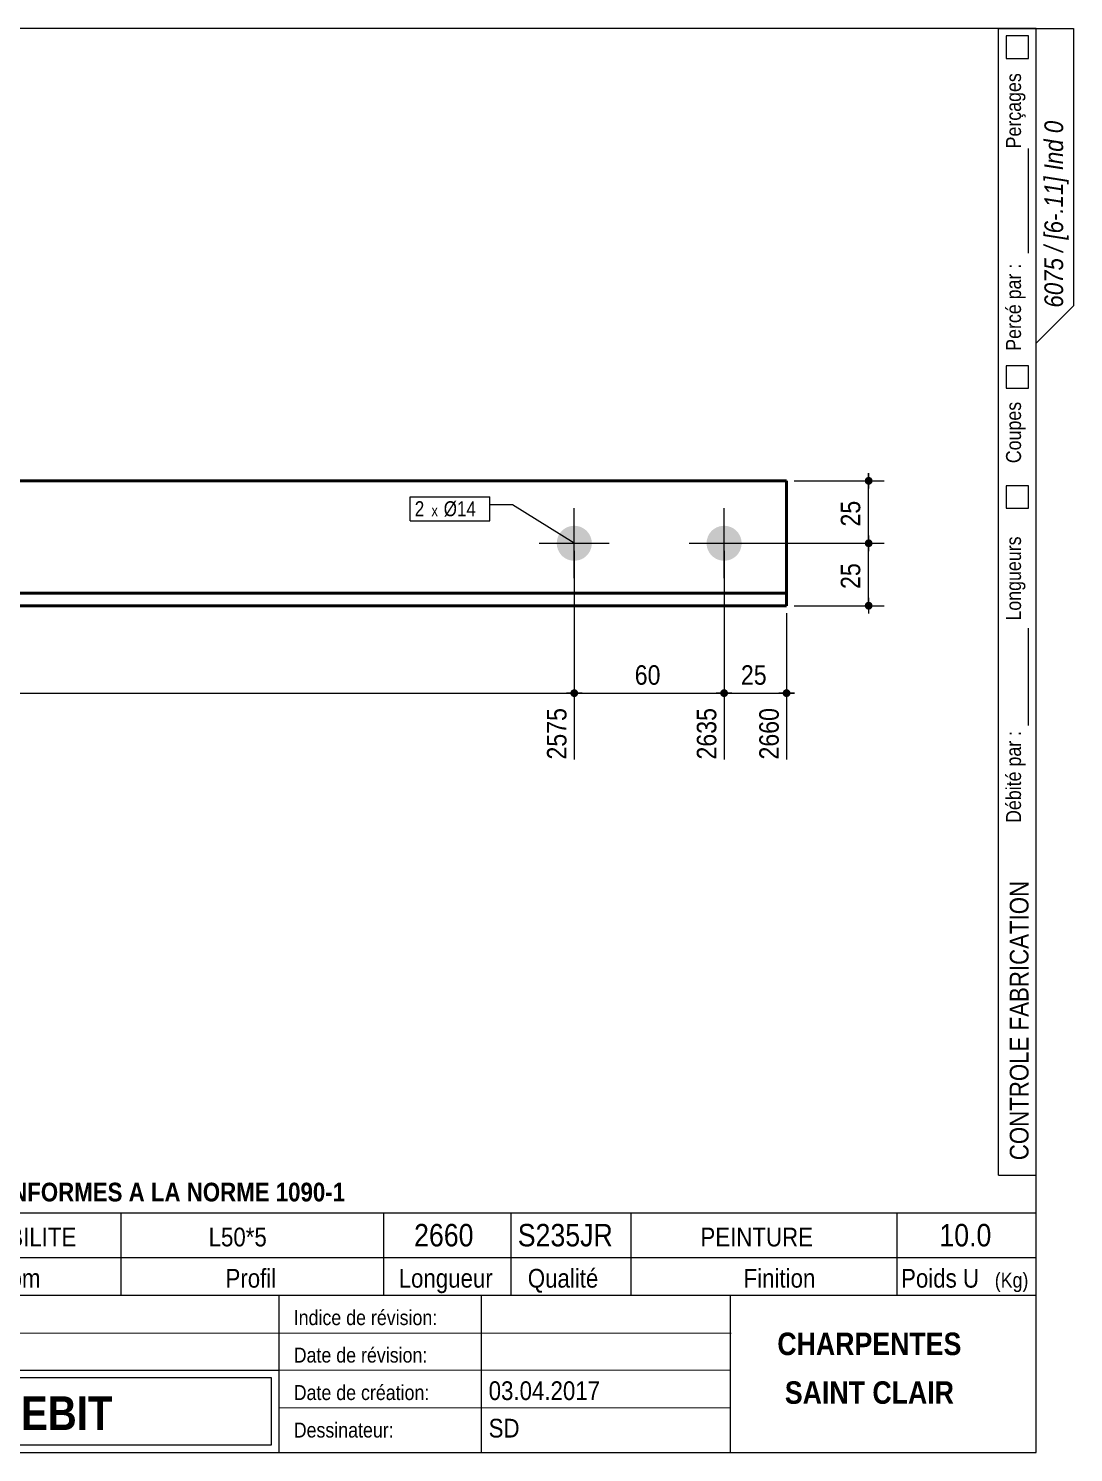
# Model space of a CAD drawing. Header units: millimetres. Extents: x 2 to 287, y 5 to 195.
# Drawn here: x 147.6 to 287, y 5 to 195 of the extents above; entities that cross this region are included whole.
import ezdxf

# ---------------------------------------------------------------- set-up
doc = ezdxf.new("R2010")
doc.units = ezdxf.units.MM
for name, color, linetype, lineweight in [('Autre type objet', 1, 'Continuous', 0), ('Boulon', 7, 'Continuous', 0), ('Cotation', 7, 'Continuous', 0), ('Désignation boulon', 3, 'Continuous', 0), ('Feuille dessin', 5, 'Continuous', 0), ('Piece', 2, 'Continuous', 0)]:
    doc.layers.add(name, color=color, linetype=linetype, lineweight=lineweight)
doc.styles.add('ARIAL', font='ARIAL.TTF')
doc.styles.add('ARIAL_BOLD', font='ARIALBD.TTF')
doc.styles.add('ARIAL_ITALIC', font='ARIALI.TTF')
doc.styles.add('COMIC_SANS_MS', font='COMIC.TTF')

# ---------------------------------------------------------------- blocks, each defined once
blk = doc.blocks.new('*A1')
at = {"layer": 'Boulon'}
for points in [[(220.36, 123.98), (220.3, 123.99), (220.25, 123.99), (220.19, 123.99), (220.13, 124), (220.08, 124.01), (220.02, 124.02), (219.96, 124.03), (219.91, 124.04), (219.85, 124.05), (219.8, 124.07), (219.74, 124.08), (219.69, 124.1), (219.63, 124.12), (219.58, 124.14), (219.53, 124.16), (219.47, 124.18), (219.42, 124.21), (219.37, 124.23), (219.32, 124.26), (219.27, 124.29), (219.22, 124.31), (219.17, 124.34), (219.12, 124.38), (219.07, 124.41), (219.03, 124.44), (218.98, 124.48), (218.94, 124.51), (218.89, 124.55), (218.85, 124.59), (218.81, 124.63), (218.77, 124.67), (218.73, 124.71), (218.69, 124.75), (218.65, 124.79), (218.61, 124.84), (218.58, 124.88), (218.54, 124.93), (218.51, 124.97), (218.48, 125.02), (218.45, 125.07), (218.42, 125.12), (218.39, 125.17), (218.36, 125.22), (218.33, 125.27), (218.31, 125.32), (218.28, 125.37), (218.26, 125.42), (218.24, 125.48), (218.22, 125.53), (218.2, 125.58), (218.19, 125.64), (218.17, 125.69), (218.15, 125.75), (218.14, 125.8), (218.13, 125.86), (218.12, 125.92), (218.11, 125.97), (218.1, 126.03), (218.1, 126.09), (218.09, 126.14), (218.09, 126.2), (218.09, 126.26), (218.08, 126.32), (218.09, 126.37), (218.09, 126.43), (218.09, 126.49), (218.1, 126.54), (218.1, 126.6), (218.11, 126.66), (218.12, 126.71), (218.13, 126.77), (218.14, 126.83), (218.15, 126.88), (218.17, 126.94), (218.19, 126.99), (218.2, 127.05), (218.22, 127.1), (218.24, 127.16), (218.26, 127.21), (218.28, 127.26), (218.31, 127.31), (218.33, 127.37), (218.36, 127.42), (218.39, 127.47), (218.42, 127.52), (218.45, 127.56), (218.48, 127.61), (218.51, 127.66), (218.54, 127.71), (218.58, 127.75), (218.61, 127.8), (218.65, 127.84), (218.69, 127.88), (218.73, 127.92), (218.77, 127.97), (218.81, 128.01), (218.85, 128.04), (218.89, 128.08), (218.94, 128.12), (218.98, 128.16), (219.03, 128.19), (219.07, 128.22), (219.12, 128.26), (219.17, 128.29), (219.22, 128.32), (219.27, 128.35), (219.32, 128.37), (219.37, 128.4), (219.42, 128.43), (219.47, 128.45), (219.53, 128.47), (219.58, 128.49), (219.63, 128.51), (219.69, 128.53), (219.74, 128.55), (219.8, 128.56), (219.85, 128.58), (219.91, 128.59), (219.96, 128.6), (220.02, 128.62), (220.08, 128.62), (220.13, 128.63), (220.19, 128.64), (220.25, 128.64), (220.3, 128.65), (220.36, 128.65), (220.42, 128.65), (220.48, 128.65), (220.53, 128.65), (220.59, 128.64), (220.65, 128.64), (220.7, 128.63), (220.76, 128.62), (220.82, 128.62), (220.87, 128.6), (220.93, 128.59), (220.98, 128.58), (221.04, 128.56), (221.1, 128.55), (221.15, 128.53), (221.2, 128.51), (221.26, 128.49), (221.31, 128.47), (221.36, 128.45), (221.42, 128.43), (221.47, 128.4), (221.52, 128.37), (221.57, 128.35), (221.62, 128.32), (221.67, 128.29), (221.71, 128.26), (221.76, 128.22), (221.81, 128.19), (221.85, 128.16), (221.9, 128.12), (221.94, 128.08), (221.99, 128.04), (222.03, 128.01), (222.07, 127.97), (222.11, 127.92), (222.15, 127.88), (222.18, 127.84), (222.22, 127.8), (222.26, 127.75), (222.29, 127.71), (222.33, 127.66), (222.36, 127.61), (222.39, 127.56), (222.42, 127.52), (222.45, 127.47), (222.48, 127.42), (222.5, 127.37), (222.53, 127.31), (222.55, 127.26), (222.57, 127.21), (222.6, 127.16), (222.61, 127.1), (222.63, 127.05), (222.65, 126.99), (222.67, 126.94), (222.68, 126.88), (222.69, 126.83), (222.71, 126.77), (222.72, 126.71), (222.73, 126.66), (222.73, 126.6), (222.74, 126.54), (222.75, 126.49), (222.75, 126.43), (222.75, 126.37), (222.75, 126.32), (222.75, 126.26), (222.75, 126.2), (222.75, 126.14), (222.74, 126.09), (222.73, 126.03), (222.73, 125.97), (222.72, 125.92), (222.71, 125.86), (222.69, 125.8), (222.68, 125.75), (222.67, 125.69), (222.65, 125.64), (222.63, 125.58), (222.61, 125.53), (222.6, 125.48), (222.57, 125.42), (222.55, 125.37), (222.53, 125.32), (222.5, 125.27), (222.48, 125.22), (222.45, 125.17), (222.42, 125.12), (222.39, 125.07), (222.36, 125.02), (222.33, 124.97), (222.29, 124.93), (222.26, 124.88), (222.22, 124.84), (222.18, 124.79), (222.15, 124.75), (222.11, 124.71), (222.07, 124.67), (222.03, 124.63), (221.99, 124.59), (221.94, 124.55), (221.9, 124.51), (221.85, 124.48), (221.81, 124.44), (221.76, 124.41), (221.71, 124.38), (221.67, 124.34), (221.62, 124.31), (221.57, 124.29), (221.52, 124.26), (221.47, 124.23), (221.42, 124.21), (221.36, 124.18), (221.31, 124.16), (221.26, 124.14), (221.2, 124.12), (221.15, 124.1), (221.1, 124.08), (221.04, 124.07), (220.98, 124.05), (220.93, 124.04), (220.87, 124.03), (220.82, 124.02), (220.76, 124.01), (220.7, 124), (220.65, 123.99), (220.59, 123.99), (220.53, 123.99), (220.48, 123.98), (220.42, 123.98)], [(240.34, 123.98), (240.29, 123.99), (240.23, 123.99), (240.17, 123.99), (240.12, 124), (240.06, 124.01), (240, 124.02), (239.95, 124.03), (239.89, 124.04), (239.83, 124.05), (239.78, 124.07), (239.72, 124.08), (239.67, 124.1), (239.62, 124.12), (239.56, 124.14), (239.51, 124.16), (239.46, 124.18), (239.4, 124.21), (239.35, 124.23), (239.3, 124.26), (239.25, 124.29), (239.2, 124.32), (239.15, 124.35), (239.11, 124.38), (239.06, 124.41), (239.01, 124.44), (238.97, 124.48), (238.92, 124.51), (238.88, 124.55), (238.83, 124.59), (238.79, 124.63), (238.75, 124.67), (238.71, 124.71), (238.67, 124.75), (238.63, 124.79), (238.6, 124.84), (238.56, 124.88), (238.53, 124.93), (238.49, 124.97), (238.46, 125.02), (238.43, 125.07), (238.4, 125.12), (238.37, 125.17), (238.34, 125.22), (238.32, 125.27), (238.29, 125.32), (238.27, 125.37), (238.25, 125.42), (238.22, 125.48), (238.2, 125.53), (238.19, 125.58), (238.17, 125.64), (238.15, 125.69), (238.14, 125.75), (238.12, 125.81), (238.11, 125.86), (238.1, 125.92), (238.09, 125.97), (238.09, 126.03), (238.08, 126.09), (238.07, 126.14), (238.07, 126.2), (238.07, 126.26), (238.07, 126.32), (238.07, 126.37), (238.07, 126.43), (238.07, 126.49), (238.08, 126.55), (238.09, 126.6), (238.09, 126.66), (238.1, 126.72), (238.11, 126.77), (238.12, 126.83), (238.14, 126.88), (238.15, 126.94), (238.17, 126.99), (238.19, 127.05), (238.2, 127.1), (238.22, 127.16), (238.25, 127.21), (238.27, 127.26), (238.29, 127.31), (238.32, 127.37), (238.34, 127.42), (238.37, 127.47), (238.4, 127.52), (238.43, 127.56), (238.46, 127.61), (238.49, 127.66), (238.53, 127.71), (238.56, 127.75), (238.6, 127.8), (238.63, 127.84), (238.67, 127.88), (238.71, 127.93), (238.75, 127.97), (238.79, 128.01), (238.83, 128.05), (238.88, 128.08), (238.92, 128.12), (238.97, 128.16), (239.01, 128.19), (239.06, 128.22), (239.11, 128.26), (239.15, 128.29), (239.2, 128.32), (239.25, 128.35), (239.3, 128.37), (239.35, 128.4), (239.4, 128.43), (239.46, 128.45), (239.51, 128.47), (239.56, 128.49), (239.62, 128.51), (239.67, 128.53), (239.72, 128.55), (239.78, 128.57), (239.83, 128.58), (239.89, 128.59), (239.95, 128.6), (240, 128.62), (240.06, 128.62), (240.12, 128.63), (240.17, 128.64), (240.23, 128.64), (240.29, 128.65), (240.34, 128.65), (240.4, 128.65), (240.46, 128.65), (240.52, 128.65), (240.57, 128.64), (240.63, 128.64), (240.69, 128.63), (240.74, 128.62), (240.8, 128.62), (240.86, 128.6), (240.91, 128.59), (240.97, 128.58), (241.02, 128.57), (241.08, 128.55), (241.13, 128.53), (241.19, 128.51), (241.24, 128.49), (241.29, 128.47), (241.35, 128.45), (241.4, 128.43), (241.45, 128.4), (241.5, 128.37), (241.55, 128.35), (241.6, 128.32), (241.65, 128.29), (241.7, 128.26), (241.75, 128.22), (241.79, 128.19), (241.84, 128.16), (241.88, 128.12), (241.93, 128.08), (241.97, 128.05), (242.01, 128.01), (242.05, 127.97), (242.09, 127.93), (242.13, 127.88), (242.17, 127.84), (242.21, 127.8), (242.24, 127.75), (242.28, 127.71), (242.31, 127.66), (242.34, 127.61), (242.37, 127.56), (242.4, 127.52), (242.43, 127.47), (242.46, 127.42), (242.49, 127.37), (242.51, 127.31), (242.53, 127.26), (242.56, 127.21), (242.58, 127.16), (242.6, 127.1), (242.62, 127.05), (242.63, 126.99), (242.65, 126.94), (242.66, 126.88), (242.68, 126.83), (242.69, 126.77), (242.7, 126.72), (242.71, 126.66), (242.72, 126.6), (242.72, 126.55), (242.73, 126.49), (242.73, 126.43), (242.73, 126.37), (242.73, 126.32), (242.73, 126.26), (242.73, 126.2), (242.73, 126.14), (242.72, 126.09), (242.72, 126.03), (242.71, 125.97), (242.7, 125.92), (242.69, 125.86), (242.68, 125.81), (242.66, 125.75), (242.65, 125.69), (242.63, 125.64), (242.62, 125.58), (242.6, 125.53), (242.58, 125.48), (242.56, 125.42), (242.53, 125.37), (242.51, 125.32), (242.49, 125.27), (242.46, 125.22), (242.43, 125.17), (242.4, 125.12), (242.37, 125.07), (242.34, 125.02), (242.31, 124.97), (242.28, 124.93), (242.24, 124.88), (242.21, 124.84), (242.17, 124.79), (242.13, 124.75), (242.09, 124.71), (242.05, 124.67), (242.01, 124.63), (241.97, 124.59), (241.93, 124.55), (241.88, 124.51), (241.84, 124.48), (241.79, 124.44), (241.75, 124.41), (241.7, 124.38), (241.65, 124.35), (241.6, 124.32), (241.55, 124.29), (241.5, 124.26), (241.45, 124.23), (241.4, 124.21), (241.35, 124.18), (241.29, 124.16), (241.24, 124.14), (241.19, 124.12), (241.13, 124.1), (241.08, 124.08), (241.02, 124.07), (240.97, 124.05), (240.91, 124.04), (240.86, 124.03), (240.8, 124.02), (240.74, 124.01), (240.69, 124), (240.63, 123.99), (240.57, 123.99), (240.52, 123.99), (240.46, 123.98), (240.4, 123.98)]]:
    blk.add_hatch(color=256, dxfattribs=at).paths.add_polyline_path(points, flags=17)
at = {"layer": 'Boulon', "linetype": 'Continuous', "lineweight": 0}
for p, q in [((220.42, 121.65), (220.42, 130.98)), ((240.4, 121.65), (240.4, 130.98)), ((215.75, 126.32), (225.08, 126.32)), ((235.73, 126.32), (245.07, 126.32))]:
    blk.add_line(p, q, dxfattribs=at)
blk = doc.blocks.new('*A3')
at = {"layer": 'Piece', "color": 2, "linetype": 'Continuous', "lineweight": 40}
for p, q in [((137.153983, 134.65), (25.68, 134.65)), ((25.68, 134.65), (25.68, 119.65)), ((248.727991, 134.65), (137.253983, 134.65)), ((248.727991, 119.65), (248.727991, 134.65)), ((25.68, 119.65), (25.68, 117.983333)), ((25.68, 119.65), (137.153983, 119.65)), ((25.68, 117.983333), (137.153983, 117.983333)), ((137.253983, 119.65), (248.727991, 119.65)), ((137.253983, 117.983333), (248.727991, 117.983333)), ((248.727991, 119.65), (248.727991, 117.983333))]:
    blk.add_line(p, q, dxfattribs=at)
blk = doc.blocks.new('*A4')
at = {"layer": 'Feuille dessin', "linetype": 'Continuous', "lineweight": 0}
for p, q in [((282, 195), (5, 195)), ((5, 195), (5, 5)), ((282, 5), (282, 195)), ((5, 5), (282, 5))]:
    blk.add_line(p, q, dxfattribs=at)
at = {"layer": 'Feuille dessin', "style": 'ARIAL', "width": 0.85}
blk.add_text('Tekla Structures', height=2, rotation=90, dxfattribs=at).set_placement((4.5, 5.5))
blk = doc.blocks.new('*A5')
at = {"layer": 'Autre type objet', "linetype": 'Continuous', "lineweight": 0}
for p, q in [((277, 42), (277, 195)), ((277, 195), (287, 195)), ((278, 194), (278, 191)), ((281, 194), (278, 194)), ((281, 191), (281, 194)), ((282, 42), (282, 195)), ((287, 195), (287, 158)), ((278, 191), (281, 191)), ((281, 165), (281, 179)), ((287, 158), (282, 153)), ((278, 150), (278, 147)), ((281, 150), (278, 150)), ((281, 147), (281, 150)), ((278, 147), (281, 147)), ((278, 134), (278, 131)), ((281, 134), (278, 134)), ((281, 131), (281, 134)), ((278, 131), (281, 131)), ((281, 102), (281, 115)), ((277, 42), (282, 42))]:
    blk.add_line(p, q, dxfattribs=at)
at = {"layer": 'Autre type objet', "width": 0.85}
for s, height, style, p in [('Perçages', 2, 'ARIAL', (280, 179)), ('6075 / [6-.11] Ind 0', 2.5, 'ARIAL_ITALIC', (285.619109, 157.760245)), ('Percé par :', 2, 'ARIAL', (280, 152)), ('Coupes', 2, 'ARIAL', (280, 137)), ('Longueurs', 2, 'ARIAL', (280, 116)), ('Débité par :', 2, 'ARIAL', (280, 89)), ('CONTROLE FABRICATION', 2.5, 'ARIAL', (281, 44))]:
    blk.add_text(s, height=height, rotation=90, dxfattribs=dict(at, style=style)).set_placement(p)
blk = doc.blocks.new('*A7')
at = {"layer": 'Autre type objet', "linetype": 'Continuous', "lineweight": 0}
for p, q in [((92, 37), (282, 37)), ((92, 37), (92, 31)), ((92.51953, 36.5), (113.5, 36.5)), ((92.51953, 31.394341), (92.51953, 36.5)), ((113.5, 36.5), (113.5, 31.394341)), ((114.5, 31), (114.5, 37)), ((134.5, 31), (134.5, 37)), ((160, 31), (160, 37)), ((195, 31), (195, 37)), ((212, 31), (212, 37)), ((228, 31), (228, 37)), ((263.5, 31), (263.5, 37)), ((282, 31), (282, 37)), ((92, 31), (282, 31)), ((92, 31), (92, 5)), ((113.5, 31.394341), (92.51953, 31.394341)), ((114.5, 16), (114.5, 31)), ((134.5, 26), (134.5, 31)), ((160, 26), (160, 31)), ((195, 26), (195, 31)), ((212, 26), (212, 31)), ((228, 26), (228, 31)), ((263.5, 26), (263.5, 31)), ((282, 5), (282, 31)), ((92, 26), (282, 26)), ((181, 26), (181, 5)), ((208, 26), (208, 5)), ((241.262466, 5), (241.262466, 26)), ((92, 21), (241.327069, 20.935451)), ((92, 16), (181, 16)), ((181, 16), (241.297815, 16.021151)), ((93, 15), (180, 15)), ((93, 6), (93, 15)), ((180, 15), (180, 6)), ((181, 11), (241.217807, 10.969512)), ((180, 6), (93, 6)), ((92, 5), (282, 5))]:
    blk.add_line(p, q, dxfattribs=at)
at = {"layer": 'Autre type objet', "width": 0.85}
for s, height, style, p in [('TOLERANCES ESSENTIELLES CONFORMES A LA NORME 1090-1', 2.5, 'ARIAL_BOLD', (96.5, 38.5)), ('6-11', 3, 'ARIAL_BOLD', (98.285724, 32.540141)), ('2', 3, 'ARIAL', (120.389893, 32.5)), ('STABILITE', 2.5, 'ARIAL', (139.159546, 32.5)), ('L50*5', 2.5, 'ARIAL', (171.650024, 32.5)), ('2660', 3, 'ARIAL', (199.053223, 32.5)), ('S235JR', 3, 'ARIAL', (212.880127, 32.5)), ('PEINTURE', 2.5, 'ARIAL', (237.24646, 32.5)), ('10.0', 3, 'ARIAL', (269.109863, 32.5)), ('Repère', 2.5, 'ARIAL', (96.112978, 27)), ('Qté', 2.5, 'ARIAL', (119, 27)), ('Nom', 2.5, 'ARIAL', (142.961426, 27)), ('Profil', 2.5, 'ARIAL', (173.903564, 27)), ('Longueur', 2.5, 'ARIAL', (197, 27)), ('Qualité', 2.5, 'ARIAL', (214.218018, 27)), ('Finition', 2.5, 'ARIAL', (243, 27)), ('Poids U', 2.5, 'ARIAL', (264, 27)), ('(Kg)', 2, 'ARIAL', (276.5, 27)), ('6075', 3.5, 'ARIAL', (115.5, 22)), ('N° Affaire:', 2, 'ARIAL', (93.640566, 22)), ('Indice de révision:', 2, 'ARIAL', (183, 22)), ('CHARPENTES', 3, 'ARIAL_BOLD', (247.5, 18)), ('Nom Affaire:', 2, 'ARIAL', (93.640566, 17.5)), ('GHD Bât N', 3.5, 'ARIAL', (115.5, 17)), ('Date de révision:', 2, 'ARIAL', (183, 17)), ('Date de création:', 2, 'ARIAL', (183, 12)), ('03.04.2017', 2.5, 'ARIAL', (209, 12)), ('SAINT CLAIR', 3, 'ARIAL_BOLD', (248.5, 11.5)), ('CROQUIS   DE  DEBIT', 4.5, 'ARIAL_BOLD', (103, 8)), ('SD', 2.5, 'ARIAL', (209, 7)), ('Dessinateur:', 2, 'ARIAL', (183, 7))]:
    blk.add_text(s, height=height, dxfattribs=dict(at, style=style)).set_placement(p)
blk = doc.blocks.new('*A11')
at = {"layer": 'Cotation'}
for points in [[(259.65, 125.8), (259.63, 125.8), (259.6, 125.8), (259.58, 125.81), (259.55, 125.81), (259.53, 125.82), (259.5, 125.83), (259.48, 125.84), (259.46, 125.85), (259.43, 125.86), (259.41, 125.87), (259.39, 125.88), (259.37, 125.9), (259.35, 125.91), (259.33, 125.93), (259.31, 125.95), (259.29, 125.97), (259.28, 125.99), (259.26, 126.01), (259.25, 126.03), (259.23, 126.05), (259.22, 126.07), (259.21, 126.09), (259.2, 126.12), (259.19, 126.14), (259.18, 126.17), (259.18, 126.19), (259.17, 126.22), (259.17, 126.24), (259.16, 126.27), (259.16, 126.29), (259.16, 126.32), (259.16, 126.34), (259.16, 126.37), (259.17, 126.39), (259.17, 126.42), (259.18, 126.44), (259.18, 126.47), (259.19, 126.49), (259.2, 126.52), (259.21, 126.54), (259.22, 126.56), (259.23, 126.58), (259.25, 126.61), (259.26, 126.63), (259.28, 126.65), (259.29, 126.67), (259.31, 126.68), (259.33, 126.7), (259.35, 126.72), (259.37, 126.73), (259.39, 126.75), (259.41, 126.76), (259.43, 126.78), (259.46, 126.79), (259.48, 126.8), (259.5, 126.81), (259.53, 126.81), (259.55, 126.82), (259.58, 126.83), (259.6, 126.83), (259.63, 126.83), (259.65, 126.84), (259.68, 126.84), (259.71, 126.84), (259.73, 126.83), (259.76, 126.83), (259.78, 126.83), (259.81, 126.82), (259.83, 126.81), (259.86, 126.81), (259.88, 126.8), (259.9, 126.79), (259.93, 126.78), (259.95, 126.76), (259.97, 126.75), (259.99, 126.73), (260.01, 126.72), (260.03, 126.7), (260.05, 126.68), (260.07, 126.67), (260.08, 126.65), (260.1, 126.63), (260.11, 126.61), (260.13, 126.58), (260.14, 126.56), (260.15, 126.54), (260.16, 126.52), (260.17, 126.49), (260.18, 126.47), (260.18, 126.44), (260.19, 126.42), (260.19, 126.39), (260.2, 126.37), (260.2, 126.34), (260.2, 126.32), (260.2, 126.29), (260.2, 126.27), (260.19, 126.24), (260.19, 126.22), (260.18, 126.19), (260.18, 126.17), (260.17, 126.14), (260.16, 126.12), (260.15, 126.09), (260.14, 126.07), (260.13, 126.05), (260.11, 126.03), (260.1, 126.01), (260.08, 125.99), (260.07, 125.97), (260.05, 125.95), (260.03, 125.93), (260.01, 125.91), (259.99, 125.9), (259.97, 125.88), (259.95, 125.87), (259.93, 125.86), (259.9, 125.85), (259.88, 125.84), (259.86, 125.83), (259.83, 125.82), (259.81, 125.81), (259.78, 125.81), (259.76, 125.8), (259.73, 125.8), (259.71, 125.8), (259.68, 125.8)], [(259.65, 117.46), (259.63, 117.47), (259.6, 117.47), (259.58, 117.47), (259.55, 117.48), (259.53, 117.49), (259.5, 117.49), (259.48, 117.5), (259.46, 117.51), (259.43, 117.52), (259.41, 117.54), (259.39, 117.55), (259.37, 117.57), (259.35, 117.58), (259.33, 117.6), (259.31, 117.62), (259.29, 117.63), (259.28, 117.65), (259.26, 117.67), (259.25, 117.69), (259.23, 117.72), (259.22, 117.74), (259.21, 117.76), (259.2, 117.78), (259.19, 117.81), (259.18, 117.83), (259.18, 117.86), (259.17, 117.88), (259.17, 117.91), (259.16, 117.93), (259.16, 117.96), (259.16, 117.98), (259.16, 118.01), (259.16, 118.03), (259.17, 118.06), (259.17, 118.08), (259.18, 118.11), (259.18, 118.13), (259.19, 118.16), (259.2, 118.18), (259.21, 118.21), (259.22, 118.23), (259.23, 118.25), (259.25, 118.27), (259.26, 118.29), (259.28, 118.31), (259.29, 118.33), (259.31, 118.35), (259.33, 118.37), (259.35, 118.39), (259.37, 118.4), (259.39, 118.42), (259.41, 118.43), (259.43, 118.44), (259.46, 118.45), (259.48, 118.46), (259.5, 118.47), (259.53, 118.48), (259.55, 118.49), (259.58, 118.49), (259.6, 118.5), (259.63, 118.5), (259.65, 118.5), (259.68, 118.5), (259.71, 118.5), (259.73, 118.5), (259.76, 118.5), (259.78, 118.49), (259.81, 118.49), (259.83, 118.48), (259.86, 118.47), (259.88, 118.46), (259.9, 118.45), (259.93, 118.44), (259.95, 118.43), (259.97, 118.42), (259.99, 118.4), (260.01, 118.39), (260.03, 118.37), (260.05, 118.35), (260.07, 118.33), (260.08, 118.31), (260.1, 118.29), (260.11, 118.27), (260.13, 118.25), (260.14, 118.23), (260.15, 118.21), (260.16, 118.18), (260.17, 118.16), (260.18, 118.13), (260.18, 118.11), (260.19, 118.08), (260.19, 118.06), (260.2, 118.03), (260.2, 118.01), (260.2, 117.98), (260.2, 117.96), (260.2, 117.93), (260.19, 117.91), (260.19, 117.88), (260.18, 117.86), (260.18, 117.83), (260.17, 117.81), (260.16, 117.78), (260.15, 117.76), (260.14, 117.74), (260.13, 117.72), (260.11, 117.69), (260.1, 117.67), (260.08, 117.65), (260.07, 117.63), (260.05, 117.62), (260.03, 117.6), (260.01, 117.58), (259.99, 117.57), (259.97, 117.55), (259.95, 117.54), (259.93, 117.52), (259.9, 117.51), (259.88, 117.5), (259.86, 117.49), (259.83, 117.49), (259.81, 117.48), (259.78, 117.47), (259.76, 117.47), (259.73, 117.47), (259.71, 117.46), (259.68, 117.46)]]:
    blk.add_hatch(color=256, dxfattribs=at).paths.add_polyline_path(points, flags=17)
at = {"layer": 'Cotation', "linetype": 'Continuous', "lineweight": 0}
for p, q in [((259.68, 127.36), (259.68, 125.28)), ((259.68, 126.32), (259.68, 127.36)), ((241.4, 126.32), (261.76, 126.32)), ((258.64, 126.32), (260.72, 126.32)), ((259.68, 117.98), (259.68, 126.32)), ((249.73, 117.98), (261.76, 117.98)), ((258.64, 117.98), (260.72, 117.98)), ((259.68, 119.02), (259.68, 116.94)), ((259.68, 117.98), (259.68, 116.94))]:
    blk.add_line(p, q, dxfattribs=at)
at = {"layer": 'Cotation'}
for p in [(259.68, 126.32), (259.68, 117.98)]:
    blk.add_point(p, dxfattribs=at)
at = {"layer": 'Cotation', "style": 'ARIAL', "width": 0.85}
blk.add_text('25', height=2.6, rotation=90.0002, dxfattribs=at).set_placement((258.56, 120.22))
blk = doc.blocks.new('*A12')
at = {"layer": 'Cotation'}
for points in [[(259.65, 134.13), (259.63, 134.13), (259.6, 134.14), (259.58, 134.14), (259.55, 134.15), (259.53, 134.15), (259.5, 134.16), (259.48, 134.17), (259.46, 134.18), (259.43, 134.19), (259.41, 134.2), (259.39, 134.22), (259.37, 134.23), (259.35, 134.25), (259.33, 134.26), (259.31, 134.28), (259.29, 134.3), (259.28, 134.32), (259.26, 134.34), (259.25, 134.36), (259.23, 134.38), (259.22, 134.4), (259.21, 134.43), (259.2, 134.45), (259.19, 134.47), (259.18, 134.5), (259.18, 134.52), (259.17, 134.55), (259.17, 134.57), (259.16, 134.6), (259.16, 134.62), (259.16, 134.65), (259.16, 134.68), (259.16, 134.7), (259.17, 134.73), (259.17, 134.75), (259.18, 134.78), (259.18, 134.8), (259.19, 134.83), (259.2, 134.85), (259.21, 134.87), (259.22, 134.9), (259.23, 134.92), (259.25, 134.94), (259.26, 134.96), (259.28, 134.98), (259.29, 135), (259.31, 135.02), (259.33, 135.04), (259.35, 135.05), (259.37, 135.07), (259.39, 135.08), (259.41, 135.1), (259.43, 135.11), (259.46, 135.12), (259.48, 135.13), (259.5, 135.14), (259.53, 135.15), (259.55, 135.15), (259.58, 135.16), (259.6, 135.16), (259.63, 135.17), (259.65, 135.17), (259.68, 135.17), (259.71, 135.17), (259.73, 135.17), (259.76, 135.16), (259.78, 135.16), (259.81, 135.15), (259.83, 135.15), (259.86, 135.14), (259.88, 135.13), (259.9, 135.12), (259.93, 135.11), (259.95, 135.1), (259.97, 135.08), (259.99, 135.07), (260.01, 135.05), (260.03, 135.04), (260.05, 135.02), (260.07, 135), (260.08, 134.98), (260.1, 134.96), (260.11, 134.94), (260.13, 134.92), (260.14, 134.9), (260.15, 134.87), (260.16, 134.85), (260.17, 134.83), (260.18, 134.8), (260.18, 134.78), (260.19, 134.75), (260.19, 134.73), (260.2, 134.7), (260.2, 134.68), (260.2, 134.65), (260.2, 134.62), (260.2, 134.6), (260.19, 134.57), (260.19, 134.55), (260.18, 134.52), (260.18, 134.5), (260.17, 134.47), (260.16, 134.45), (260.15, 134.43), (260.14, 134.4), (260.13, 134.38), (260.11, 134.36), (260.1, 134.34), (260.08, 134.32), (260.07, 134.3), (260.05, 134.28), (260.03, 134.26), (260.01, 134.25), (259.99, 134.23), (259.97, 134.22), (259.95, 134.2), (259.93, 134.19), (259.9, 134.18), (259.88, 134.17), (259.86, 134.16), (259.83, 134.15), (259.81, 134.15), (259.78, 134.14), (259.76, 134.14), (259.73, 134.13), (259.71, 134.13), (259.68, 134.13)], [(259.65, 125.8), (259.63, 125.8), (259.6, 125.8), (259.58, 125.81), (259.55, 125.81), (259.53, 125.82), (259.5, 125.83), (259.48, 125.84), (259.46, 125.85), (259.43, 125.86), (259.41, 125.87), (259.39, 125.88), (259.37, 125.9), (259.35, 125.91), (259.33, 125.93), (259.31, 125.95), (259.29, 125.97), (259.28, 125.99), (259.26, 126.01), (259.25, 126.03), (259.23, 126.05), (259.22, 126.07), (259.21, 126.09), (259.2, 126.12), (259.19, 126.14), (259.18, 126.17), (259.18, 126.19), (259.17, 126.22), (259.17, 126.24), (259.16, 126.27), (259.16, 126.29), (259.16, 126.32), (259.16, 126.34), (259.16, 126.37), (259.17, 126.39), (259.17, 126.42), (259.18, 126.44), (259.18, 126.47), (259.19, 126.49), (259.2, 126.52), (259.21, 126.54), (259.22, 126.56), (259.23, 126.58), (259.25, 126.61), (259.26, 126.63), (259.28, 126.65), (259.29, 126.67), (259.31, 126.68), (259.33, 126.7), (259.35, 126.72), (259.37, 126.73), (259.39, 126.75), (259.41, 126.76), (259.43, 126.78), (259.46, 126.79), (259.48, 126.8), (259.5, 126.81), (259.53, 126.81), (259.55, 126.82), (259.58, 126.83), (259.6, 126.83), (259.63, 126.83), (259.65, 126.84), (259.68, 126.84), (259.71, 126.84), (259.73, 126.83), (259.76, 126.83), (259.78, 126.83), (259.81, 126.82), (259.83, 126.81), (259.86, 126.81), (259.88, 126.8), (259.9, 126.79), (259.93, 126.78), (259.95, 126.76), (259.97, 126.75), (259.99, 126.73), (260.01, 126.72), (260.03, 126.7), (260.05, 126.68), (260.07, 126.67), (260.08, 126.65), (260.1, 126.63), (260.11, 126.61), (260.13, 126.58), (260.14, 126.56), (260.15, 126.54), (260.16, 126.52), (260.17, 126.49), (260.18, 126.47), (260.18, 126.44), (260.19, 126.42), (260.19, 126.39), (260.2, 126.37), (260.2, 126.34), (260.2, 126.32), (260.2, 126.29), (260.2, 126.27), (260.19, 126.24), (260.19, 126.22), (260.18, 126.19), (260.18, 126.17), (260.17, 126.14), (260.16, 126.12), (260.15, 126.09), (260.14, 126.07), (260.13, 126.05), (260.11, 126.03), (260.1, 126.01), (260.08, 125.99), (260.07, 125.97), (260.05, 125.95), (260.03, 125.93), (260.01, 125.91), (259.99, 125.9), (259.97, 125.88), (259.95, 125.87), (259.93, 125.86), (259.9, 125.85), (259.88, 125.84), (259.86, 125.83), (259.83, 125.82), (259.81, 125.81), (259.78, 125.81), (259.76, 125.8), (259.73, 125.8), (259.71, 125.8), (259.68, 125.8)]]:
    blk.add_hatch(color=256, dxfattribs=at).paths.add_polyline_path(points, flags=17)
at = {"layer": 'Cotation', "linetype": 'Continuous', "lineweight": 0}
for p, q in [((259.68, 135.69), (259.68, 133.61)), ((259.68, 134.65), (259.68, 135.69)), ((249.73, 134.65), (261.76, 134.65)), ((258.64, 134.65), (260.72, 134.65)), ((259.68, 126.32), (259.68, 134.65)), ((259.68, 127.36), (259.68, 125.28)), ((241.4, 126.32), (261.76, 126.32)), ((258.64, 126.32), (260.72, 126.32)), ((259.68, 126.32), (259.68, 125.28))]:
    blk.add_line(p, q, dxfattribs=at)
at = {"layer": 'Cotation'}
for p in [(259.68, 134.65), (259.68, 126.32)]:
    blk.add_point(p, dxfattribs=at)
at = {"layer": 'Cotation', "style": 'ARIAL', "width": 0.85}
blk.add_text('25', height=2.6, rotation=90.0002, dxfattribs=at).set_placement((258.56, 128.55))
blk = doc.blocks.new('*A15')
at = {"layer": 'Cotation'}
for points in [[(53.96, 105.8), (53.94, 105.8), (53.91, 105.8), (53.89, 105.81), (53.86, 105.81), (53.84, 105.82), (53.81, 105.83), (53.79, 105.84), (53.77, 105.85), (53.74, 105.86), (53.72, 105.87), (53.7, 105.88), (53.68, 105.9), (53.66, 105.91), (53.64, 105.93), (53.62, 105.95), (53.6, 105.97), (53.59, 105.99), (53.57, 106.01), (53.56, 106.03), (53.54, 106.05), (53.53, 106.07), (53.52, 106.09), (53.51, 106.12), (53.5, 106.14), (53.49, 106.17), (53.49, 106.19), (53.48, 106.22), (53.48, 106.24), (53.47, 106.27), (53.47, 106.29), (53.47, 106.32), (53.47, 106.34), (53.47, 106.37), (53.48, 106.39), (53.48, 106.42), (53.49, 106.44), (53.49, 106.47), (53.5, 106.49), (53.51, 106.52), (53.52, 106.54), (53.53, 106.56), (53.54, 106.58), (53.56, 106.61), (53.57, 106.63), (53.59, 106.65), (53.6, 106.67), (53.62, 106.68), (53.64, 106.7), (53.66, 106.72), (53.68, 106.73), (53.7, 106.75), (53.72, 106.76), (53.74, 106.78), (53.77, 106.79), (53.79, 106.8), (53.81, 106.81), (53.84, 106.81), (53.86, 106.82), (53.89, 106.83), (53.91, 106.83), (53.94, 106.83), (53.96, 106.84), (53.99, 106.84), (54.02, 106.84), (54.04, 106.83), (54.07, 106.83), (54.09, 106.83), (54.12, 106.82), (54.14, 106.81), (54.17, 106.81), (54.19, 106.8), (54.21, 106.79), (54.24, 106.78), (54.26, 106.76), (54.28, 106.75), (54.3, 106.73), (54.32, 106.72), (54.34, 106.7), (54.36, 106.68), (54.38, 106.67), (54.39, 106.65), (54.41, 106.63), (54.42, 106.61), (54.44, 106.58), (54.45, 106.56), (54.46, 106.54), (54.47, 106.52), (54.48, 106.49), (54.49, 106.47), (54.49, 106.44), (54.5, 106.42), (54.5, 106.39), (54.51, 106.37), (54.51, 106.34), (54.51, 106.32), (54.51, 106.29), (54.51, 106.27), (54.5, 106.24), (54.5, 106.22), (54.49, 106.19), (54.49, 106.17), (54.48, 106.14), (54.47, 106.12), (54.46, 106.09), (54.45, 106.07), (54.44, 106.05), (54.42, 106.03), (54.41, 106.01), (54.39, 105.99), (54.38, 105.97), (54.36, 105.95), (54.34, 105.93), (54.32, 105.91), (54.3, 105.9), (54.28, 105.88), (54.26, 105.87), (54.24, 105.86), (54.21, 105.85), (54.19, 105.84), (54.17, 105.83), (54.14, 105.82), (54.12, 105.81), (54.09, 105.81), (54.07, 105.8), (54.04, 105.8), (54.02, 105.8), (53.99, 105.8)], [(220.39, 105.8), (220.37, 105.8), (220.34, 105.8), (220.32, 105.81), (220.29, 105.81), (220.27, 105.82), (220.24, 105.83), (220.22, 105.84), (220.2, 105.85), (220.17, 105.86), (220.15, 105.87), (220.13, 105.88), (220.11, 105.9), (220.09, 105.91), (220.07, 105.93), (220.05, 105.95), (220.03, 105.97), (220.02, 105.99), (220, 106.01), (219.99, 106.03), (219.97, 106.05), (219.96, 106.07), (219.95, 106.09), (219.94, 106.12), (219.93, 106.14), (219.92, 106.17), (219.91, 106.19), (219.91, 106.22), (219.9, 106.24), (219.9, 106.27), (219.9, 106.29), (219.9, 106.32), (219.9, 106.34), (219.9, 106.37), (219.9, 106.39), (219.91, 106.42), (219.91, 106.44), (219.92, 106.47), (219.93, 106.49), (219.94, 106.52), (219.95, 106.54), (219.96, 106.56), (219.97, 106.58), (219.99, 106.61), (220, 106.63), (220.02, 106.65), (220.03, 106.67), (220.05, 106.68), (220.07, 106.7), (220.09, 106.72), (220.11, 106.73), (220.13, 106.75), (220.15, 106.76), (220.17, 106.78), (220.2, 106.79), (220.22, 106.8), (220.24, 106.81), (220.27, 106.81), (220.29, 106.82), (220.32, 106.83), (220.34, 106.83), (220.37, 106.83), (220.39, 106.84), (220.42, 106.84), (220.44, 106.84), (220.47, 106.83), (220.49, 106.83), (220.52, 106.83), (220.54, 106.82), (220.57, 106.81), (220.59, 106.81), (220.62, 106.8), (220.64, 106.79), (220.66, 106.78), (220.69, 106.76), (220.71, 106.75), (220.73, 106.73), (220.75, 106.72), (220.77, 106.7), (220.79, 106.68), (220.8, 106.67), (220.82, 106.65), (220.84, 106.63), (220.85, 106.61), (220.86, 106.58), (220.88, 106.56), (220.89, 106.54), (220.9, 106.52), (220.91, 106.49), (220.92, 106.47), (220.92, 106.44), (220.93, 106.42), (220.93, 106.39), (220.94, 106.37), (220.94, 106.34), (220.94, 106.32), (220.94, 106.29), (220.94, 106.27), (220.93, 106.24), (220.93, 106.22), (220.92, 106.19), (220.92, 106.17), (220.91, 106.14), (220.9, 106.12), (220.89, 106.09), (220.88, 106.07), (220.86, 106.05), (220.85, 106.03), (220.84, 106.01), (220.82, 105.99), (220.8, 105.97), (220.79, 105.95), (220.77, 105.93), (220.75, 105.91), (220.73, 105.9), (220.71, 105.88), (220.69, 105.87), (220.66, 105.86), (220.64, 105.85), (220.62, 105.84), (220.59, 105.83), (220.57, 105.82), (220.54, 105.81), (220.52, 105.81), (220.49, 105.8), (220.47, 105.8), (220.44, 105.8), (220.42, 105.8)]]:
    blk.add_hatch(color=256, dxfattribs=at).paths.add_polyline_path(points, flags=17)
at = {"layer": 'Cotation', "linetype": 'Continuous', "lineweight": 0}
for p, q in [((53.99, 125.32), (53.99, 101.32)), ((220.42, 125.32), (220.42, 97.46)), ((53.99, 107.36), (53.99, 105.28)), ((220.42, 107.36), (220.42, 105.28)), ((55.03, 106.32), (52.95, 106.32)), ((53.99, 106.32), (52.95, 106.32)), ((53.99, 106.32), (220.42, 106.32)), ((221.46, 106.32), (219.38, 106.32)), ((220.42, 106.32), (221.46, 106.32))]:
    blk.add_line(p, q, dxfattribs=at)
at = {"layer": 'Cotation'}
for p in [(53.99, 106.32), (220.42, 106.32)]:
    blk.add_point(p, dxfattribs=at)
at = {"layer": 'Cotation', "style": 'ARIAL', "width": 0.85}
blk.add_text('2490', height=2.6, dxfattribs=at).set_placement((133.35, 107.44))
blk.add_text('2575', height=2.6, rotation=90.0002, dxfattribs=at).set_placement((219.38, 97.46))
blk = doc.blocks.new('*A16')
at = {"layer": 'Cotation'}
for points in [[(220.39, 105.8), (220.37, 105.8), (220.34, 105.8), (220.32, 105.81), (220.29, 105.81), (220.27, 105.82), (220.24, 105.83), (220.22, 105.84), (220.2, 105.85), (220.17, 105.86), (220.15, 105.87), (220.13, 105.88), (220.11, 105.9), (220.09, 105.91), (220.07, 105.93), (220.05, 105.95), (220.03, 105.97), (220.02, 105.99), (220, 106.01), (219.99, 106.03), (219.97, 106.05), (219.96, 106.07), (219.95, 106.09), (219.94, 106.12), (219.93, 106.14), (219.92, 106.17), (219.91, 106.19), (219.91, 106.22), (219.9, 106.24), (219.9, 106.27), (219.9, 106.29), (219.9, 106.32), (219.9, 106.34), (219.9, 106.37), (219.9, 106.39), (219.91, 106.42), (219.91, 106.44), (219.92, 106.47), (219.93, 106.49), (219.94, 106.52), (219.95, 106.54), (219.96, 106.56), (219.97, 106.58), (219.99, 106.61), (220, 106.63), (220.02, 106.65), (220.03, 106.67), (220.05, 106.68), (220.07, 106.7), (220.09, 106.72), (220.11, 106.73), (220.13, 106.75), (220.15, 106.76), (220.17, 106.78), (220.2, 106.79), (220.22, 106.8), (220.24, 106.81), (220.27, 106.81), (220.29, 106.82), (220.32, 106.83), (220.34, 106.83), (220.37, 106.83), (220.39, 106.84), (220.42, 106.84), (220.44, 106.84), (220.47, 106.83), (220.49, 106.83), (220.52, 106.83), (220.54, 106.82), (220.57, 106.81), (220.59, 106.81), (220.62, 106.8), (220.64, 106.79), (220.66, 106.78), (220.69, 106.76), (220.71, 106.75), (220.73, 106.73), (220.75, 106.72), (220.77, 106.7), (220.79, 106.68), (220.8, 106.67), (220.82, 106.65), (220.84, 106.63), (220.85, 106.61), (220.86, 106.58), (220.88, 106.56), (220.89, 106.54), (220.9, 106.52), (220.91, 106.49), (220.92, 106.47), (220.92, 106.44), (220.93, 106.42), (220.93, 106.39), (220.94, 106.37), (220.94, 106.34), (220.94, 106.32), (220.94, 106.29), (220.94, 106.27), (220.93, 106.24), (220.93, 106.22), (220.92, 106.19), (220.92, 106.17), (220.91, 106.14), (220.9, 106.12), (220.89, 106.09), (220.88, 106.07), (220.86, 106.05), (220.85, 106.03), (220.84, 106.01), (220.82, 105.99), (220.8, 105.97), (220.79, 105.95), (220.77, 105.93), (220.75, 105.91), (220.73, 105.9), (220.71, 105.88), (220.69, 105.87), (220.66, 105.86), (220.64, 105.85), (220.62, 105.84), (220.59, 105.83), (220.57, 105.82), (220.54, 105.81), (220.52, 105.81), (220.49, 105.8), (220.47, 105.8), (220.44, 105.8), (220.42, 105.8)], [(240.38, 105.8), (240.35, 105.8), (240.33, 105.8), (240.3, 105.81), (240.28, 105.81), (240.25, 105.82), (240.23, 105.83), (240.2, 105.84), (240.18, 105.85), (240.16, 105.86), (240.13, 105.87), (240.11, 105.88), (240.09, 105.9), (240.07, 105.91), (240.05, 105.93), (240.03, 105.95), (240.02, 105.97), (240, 105.99), (239.98, 106.01), (239.97, 106.03), (239.96, 106.05), (239.94, 106.07), (239.93, 106.09), (239.92, 106.12), (239.91, 106.14), (239.9, 106.17), (239.9, 106.19), (239.89, 106.22), (239.89, 106.24), (239.88, 106.27), (239.88, 106.29), (239.88, 106.32), (239.88, 106.34), (239.88, 106.37), (239.89, 106.39), (239.89, 106.42), (239.9, 106.44), (239.9, 106.47), (239.91, 106.49), (239.92, 106.52), (239.93, 106.54), (239.94, 106.56), (239.96, 106.58), (239.97, 106.61), (239.98, 106.63), (240, 106.65), (240.02, 106.67), (240.03, 106.68), (240.05, 106.7), (240.07, 106.72), (240.09, 106.73), (240.11, 106.75), (240.13, 106.76), (240.16, 106.78), (240.18, 106.79), (240.2, 106.8), (240.23, 106.81), (240.25, 106.81), (240.28, 106.82), (240.3, 106.83), (240.33, 106.83), (240.35, 106.83), (240.38, 106.84), (240.4, 106.84), (240.43, 106.84), (240.45, 106.83), (240.48, 106.83), (240.5, 106.83), (240.53, 106.82), (240.55, 106.81), (240.58, 106.81), (240.6, 106.8), (240.62, 106.79), (240.65, 106.78), (240.67, 106.76), (240.69, 106.75), (240.71, 106.73), (240.73, 106.72), (240.75, 106.7), (240.77, 106.68), (240.79, 106.67), (240.8, 106.65), (240.82, 106.63), (240.83, 106.61), (240.85, 106.58), (240.86, 106.56), (240.87, 106.54), (240.88, 106.52), (240.89, 106.49), (240.9, 106.47), (240.91, 106.44), (240.91, 106.42), (240.92, 106.39), (240.92, 106.37), (240.92, 106.34), (240.92, 106.32), (240.92, 106.29), (240.92, 106.27), (240.92, 106.24), (240.91, 106.22), (240.91, 106.19), (240.9, 106.17), (240.89, 106.14), (240.88, 106.12), (240.87, 106.09), (240.86, 106.07), (240.85, 106.05), (240.83, 106.03), (240.82, 106.01), (240.8, 105.99), (240.79, 105.97), (240.77, 105.95), (240.75, 105.93), (240.73, 105.91), (240.71, 105.9), (240.69, 105.88), (240.67, 105.87), (240.65, 105.86), (240.62, 105.85), (240.6, 105.84), (240.58, 105.83), (240.55, 105.82), (240.53, 105.81), (240.5, 105.81), (240.48, 105.8), (240.45, 105.8), (240.43, 105.8), (240.4, 105.8)]]:
    blk.add_hatch(color=256, dxfattribs=at).paths.add_polyline_path(points, flags=17)
at = {"layer": 'Cotation', "linetype": 'Continuous', "lineweight": 0}
for p, q in [((220.42, 125.32), (220.42, 97.46)), ((240.4, 125.32), (240.4, 97.46)), ((220.42, 107.36), (220.42, 105.28)), ((240.4, 107.36), (240.4, 105.28)), ((221.46, 106.32), (219.38, 106.32)), ((220.42, 106.32), (219.38, 106.32)), ((220.42, 106.32), (240.4, 106.32)), ((241.44, 106.32), (239.36, 106.32)), ((240.4, 106.32), (241.44, 106.32))]:
    blk.add_line(p, q, dxfattribs=at)
at = {"layer": 'Cotation'}
for p in [(220.42, 106.32), (240.4, 106.32)]:
    blk.add_point(p, dxfattribs=at)
at = {"layer": 'Cotation', "style": 'ARIAL', "width": 0.85}
blk.add_text('60', height=2.6, dxfattribs=at).set_placement((228.48, 107.44))
blk.add_text('2635', height=2.6, rotation=90.0002, dxfattribs=at).set_placement((239.36, 97.46))
blk = doc.blocks.new('*A17')
at = {"layer": 'Cotation'}
for points in [[(240.38, 105.8), (240.35, 105.8), (240.33, 105.8), (240.3, 105.81), (240.28, 105.81), (240.25, 105.82), (240.23, 105.83), (240.2, 105.84), (240.18, 105.85), (240.16, 105.86), (240.13, 105.87), (240.11, 105.88), (240.09, 105.9), (240.07, 105.91), (240.05, 105.93), (240.03, 105.95), (240.02, 105.97), (240, 105.99), (239.98, 106.01), (239.97, 106.03), (239.96, 106.05), (239.94, 106.07), (239.93, 106.09), (239.92, 106.12), (239.91, 106.14), (239.9, 106.17), (239.9, 106.19), (239.89, 106.22), (239.89, 106.24), (239.88, 106.27), (239.88, 106.29), (239.88, 106.32), (239.88, 106.34), (239.88, 106.37), (239.89, 106.39), (239.89, 106.42), (239.9, 106.44), (239.9, 106.47), (239.91, 106.49), (239.92, 106.52), (239.93, 106.54), (239.94, 106.56), (239.96, 106.58), (239.97, 106.61), (239.98, 106.63), (240, 106.65), (240.02, 106.67), (240.03, 106.68), (240.05, 106.7), (240.07, 106.72), (240.09, 106.73), (240.11, 106.75), (240.13, 106.76), (240.16, 106.78), (240.18, 106.79), (240.2, 106.8), (240.23, 106.81), (240.25, 106.81), (240.28, 106.82), (240.3, 106.83), (240.33, 106.83), (240.35, 106.83), (240.38, 106.84), (240.4, 106.84), (240.43, 106.84), (240.45, 106.83), (240.48, 106.83), (240.5, 106.83), (240.53, 106.82), (240.55, 106.81), (240.58, 106.81), (240.6, 106.8), (240.62, 106.79), (240.65, 106.78), (240.67, 106.76), (240.69, 106.75), (240.71, 106.73), (240.73, 106.72), (240.75, 106.7), (240.77, 106.68), (240.79, 106.67), (240.8, 106.65), (240.82, 106.63), (240.83, 106.61), (240.85, 106.58), (240.86, 106.56), (240.87, 106.54), (240.88, 106.52), (240.89, 106.49), (240.9, 106.47), (240.91, 106.44), (240.91, 106.42), (240.92, 106.39), (240.92, 106.37), (240.92, 106.34), (240.92, 106.32), (240.92, 106.29), (240.92, 106.27), (240.92, 106.24), (240.91, 106.22), (240.91, 106.19), (240.9, 106.17), (240.89, 106.14), (240.88, 106.12), (240.87, 106.09), (240.86, 106.07), (240.85, 106.05), (240.83, 106.03), (240.82, 106.01), (240.8, 105.99), (240.79, 105.97), (240.77, 105.95), (240.75, 105.93), (240.73, 105.91), (240.71, 105.9), (240.69, 105.88), (240.67, 105.87), (240.65, 105.86), (240.62, 105.85), (240.6, 105.84), (240.58, 105.83), (240.55, 105.82), (240.53, 105.81), (240.5, 105.81), (240.48, 105.8), (240.45, 105.8), (240.43, 105.8), (240.4, 105.8)], [(248.7, 105.8), (248.68, 105.8), (248.65, 105.8), (248.63, 105.81), (248.6, 105.81), (248.58, 105.82), (248.55, 105.83), (248.53, 105.84), (248.51, 105.85), (248.48, 105.86), (248.46, 105.87), (248.44, 105.88), (248.42, 105.9), (248.4, 105.91), (248.38, 105.93), (248.36, 105.95), (248.34, 105.97), (248.33, 105.99), (248.31, 106.01), (248.3, 106.03), (248.28, 106.05), (248.27, 106.07), (248.26, 106.09), (248.25, 106.12), (248.24, 106.14), (248.23, 106.17), (248.22, 106.19), (248.22, 106.22), (248.21, 106.24), (248.21, 106.27), (248.21, 106.29), (248.21, 106.32), (248.21, 106.34), (248.21, 106.37), (248.21, 106.39), (248.22, 106.42), (248.22, 106.44), (248.23, 106.47), (248.24, 106.49), (248.25, 106.52), (248.26, 106.54), (248.27, 106.56), (248.28, 106.58), (248.3, 106.61), (248.31, 106.63), (248.33, 106.65), (248.34, 106.67), (248.36, 106.68), (248.38, 106.7), (248.4, 106.72), (248.42, 106.73), (248.44, 106.75), (248.46, 106.76), (248.48, 106.78), (248.51, 106.79), (248.53, 106.8), (248.55, 106.81), (248.58, 106.81), (248.6, 106.82), (248.63, 106.83), (248.65, 106.83), (248.68, 106.83), (248.7, 106.84), (248.73, 106.84), (248.75, 106.84), (248.78, 106.83), (248.8, 106.83), (248.83, 106.83), (248.85, 106.82), (248.88, 106.81), (248.9, 106.81), (248.93, 106.8), (248.95, 106.79), (248.97, 106.78), (249, 106.76), (249.02, 106.75), (249.04, 106.73), (249.06, 106.72), (249.08, 106.7), (249.1, 106.68), (249.11, 106.67), (249.13, 106.65), (249.15, 106.63), (249.16, 106.61), (249.17, 106.58), (249.19, 106.56), (249.2, 106.54), (249.21, 106.52), (249.22, 106.49), (249.23, 106.47), (249.23, 106.44), (249.24, 106.42), (249.24, 106.39), (249.25, 106.37), (249.25, 106.34), (249.25, 106.32), (249.25, 106.29), (249.25, 106.27), (249.24, 106.24), (249.24, 106.22), (249.23, 106.19), (249.23, 106.17), (249.22, 106.14), (249.21, 106.12), (249.2, 106.09), (249.19, 106.07), (249.17, 106.05), (249.16, 106.03), (249.15, 106.01), (249.13, 105.99), (249.11, 105.97), (249.1, 105.95), (249.08, 105.93), (249.06, 105.91), (249.04, 105.9), (249.02, 105.88), (249, 105.87), (248.97, 105.86), (248.95, 105.85), (248.93, 105.84), (248.9, 105.83), (248.88, 105.82), (248.85, 105.81), (248.83, 105.81), (248.8, 105.8), (248.78, 105.8), (248.75, 105.8), (248.73, 105.8)]]:
    blk.add_hatch(color=256, dxfattribs=at).paths.add_polyline_path(points, flags=17)
at = {"layer": 'Cotation', "linetype": 'Continuous', "lineweight": 0}
for p, q in [((240.4, 125.32), (240.4, 97.46)), ((248.73, 116.98), (248.73, 97.46)), ((240.4, 107.36), (240.4, 105.28)), ((248.73, 107.36), (248.73, 105.28)), ((241.44, 106.32), (239.36, 106.32)), ((240.4, 106.32), (239.36, 106.32)), ((240.4, 106.32), (248.73, 106.32)), ((249.77, 106.32), (247.69, 106.32)), ((248.73, 106.32), (249.77, 106.32))]:
    blk.add_line(p, q, dxfattribs=at)
at = {"layer": 'Cotation'}
for p in [(240.4, 106.32), (248.73, 106.32)]:
    blk.add_point(p, dxfattribs=at)
at = {"layer": 'Cotation', "style": 'ARIAL', "width": 0.85}
blk.add_text('25', height=2.6, dxfattribs=at).set_placement((242.64, 107.44))
blk.add_text('2660', height=2.6, rotation=90.0002, dxfattribs=at).set_placement((247.69, 97.46))
blk = doc.blocks.new('*A18')
at = {"layer": 'Désignation boulon', "linetype": 'Continuous', "lineweight": 0}
for p, q in [((198.544926, 132.523767), (209.160551, 132.523767)), ((198.544926, 129.323767), (198.544926, 132.523767)), ((209.160551, 129.323767), (209.160551, 132.523767)), ((212.160551, 131.4571), (209.160551, 131.4571)), ((220.418072, 126.316059), (212.160551, 131.4571)), ((198.544926, 129.323767), (209.160551, 129.323767))]:
    blk.add_line(p, q, dxfattribs=at)
at = {"layer": 'Désignation boulon', "style": 'COMIC_SANS_MS', "width": 0.85}
for s, height, p in [('2', 2, (199.144926, 129.923767)), ('Ø14', 2, (203.003519, 129.923767)), ('x', 1.5, (201.372855, 129.923767))]:
    blk.add_text(s, height=height, dxfattribs=at).set_placement(p)

msp = doc.modelspace()

# ---------------------------------------------------------------- block references
at = {"lineweight": 0}
for name in ['*A4', '*A5', '*A12', '*A3', '*A18', '*A1', '*A11', '*A15', '*A16', '*A17', '*A7']:
    msp.add_blockref(name, (0, 0), dxfattribs=at)

doc.saveas('drawing.dxf')
